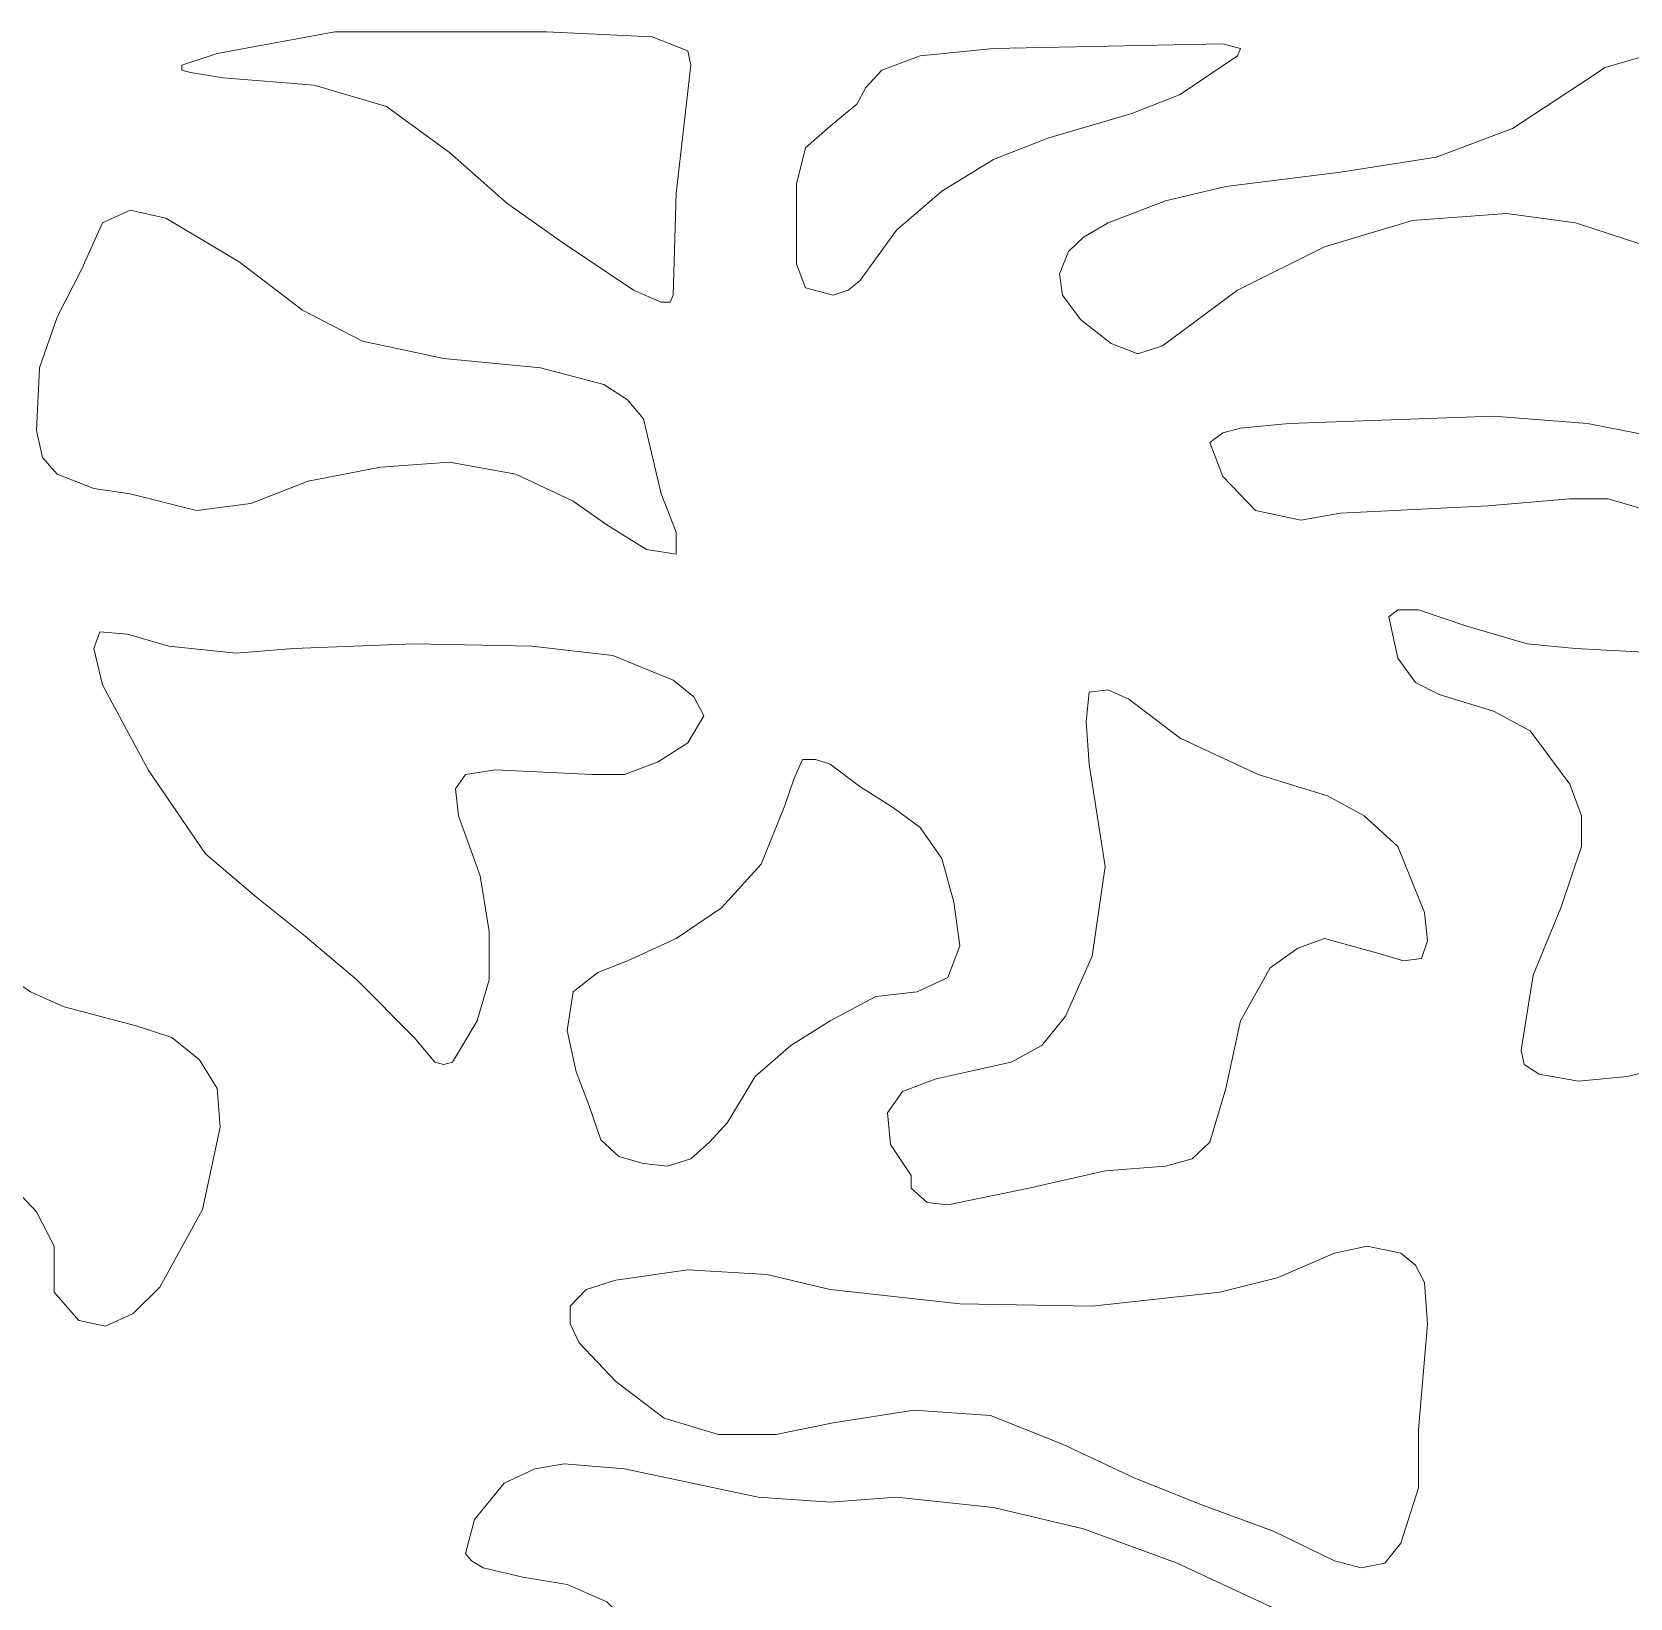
# Model space of a CAD drawing. Header units: millimetres. Extents: x -1200 to 1200, y -590 to 590.
# Drawn here: x 266.3 to 669.5, y 195.1 to 590 of the extents above; entities that cross this region are included whole.
import ezdxf

# ---------------------------------------------------------------- set-up
doc = ezdxf.new("R2010")
doc.units = ezdxf.units.MM
doc.header["$MEASUREMENT"] = 0
doc.layers.add('Layer 1', color=7, linetype='Continuous')

msp = doc.modelspace()

# ---------------------------------------------------------------- linework, layer by layer
at = {"layer": 'Layer 1', "color": 250, "lineweight": 20}
for points, knots in [([(342.7533, 589.9734), (342.7533, 589.9734), (313.0739, 584.5774), (313.0739, 584.5774), (313.0739, 584.5774), (304.0957, 581.5814), (304.0957, 581.5814), (304.0957, 581.5814), (304.0957, 580.3824), (304.0957, 580.3824), (304.0957, 580.3824), (306.3409, 579.7819), (306.3409, 579.7819), (306.3409, 579.7819), (314.5698, 578.3836), (314.5698, 578.3836), (314.5698, 578.3836), (337.5162, 576.5842), (337.5162, 576.5842), (337.5162, 576.5842), (355.7223, 571.1903), (355.7223, 571.1903), (355.7223, 571.1903), (371.6834, 559.5984), (371.6834, 559.5984), (371.6834, 559.5984), (386.1484, 546.8096), (386.1484, 546.8096), (386.1484, 546.8096), (399.8667, 537.0192), (399.8667, 537.0192), (399.8667, 537.0192), (418.073, 524.8288), (418.073, 524.8288), (418.073, 524.8288), (425.0557, 521.8305), (425.0557, 521.8305), (425.0557, 521.8305), (427.3009, 521.8305), (427.3009, 521.8305), (427.3009, 521.8305), (428.0502, 523.63), (428.0502, 523.63), (428.0502, 523.63), (428.7969, 549.2074), (428.7969, 549.2074), (428.7969, 549.2074), (432.5379, 581.5814), (432.5379, 581.5814), (432.5379, 581.5814), (431.7888, 585.178), (431.7888, 585.178), (431.7888, 585.178), (422.8105, 588.7746), (422.8105, 588.7746), (422.8105, 588.7746), (396.1257, 589.9734), (396.1257, 589.9734), (396.1257, 589.9734), (342.7533, 589.9734), (342.7533, 589.9734)], [0, 0, 0, 0, 0.05, 0.05, 0.05, 0.1, 0.1, 0.1, 0.15, 0.15, 0.15, 0.2, 0.2, 0.2, 0.25, 0.25, 0.25, 0.3, 0.3, 0.3, 0.35, 0.35, 0.35, 0.4, 0.4, 0.4, 0.45, 0.45, 0.45, 0.5, 0.5, 0.5, 0.55, 0.55, 0.55, 0.6, 0.6, 0.6, 0.65, 0.65, 0.65, 0.7, 0.7, 0.7, 0.75, 0.75, 0.75, 0.8, 0.8, 0.8, 0.85, 0.85, 0.85, 0.9, 0.9, 0.9, 0.95, 0.95, 0.95, 1, 1, 1, 1]), ([(508.8541, 585.7763), (508.8541, 585.7763), (490.4007, 583.9791), (490.4007, 583.9791), (490.4007, 583.9791), (480.6732, 580.3824), (480.6732, 580.3824), (480.6732, 580.3824), (476.6823, 575.9859), (476.6823, 575.9859), (476.6823, 575.9859), (474.4372, 571.7887), (474.4372, 571.7887), (474.4372, 571.7887), (467.7041, 566.1932), (467.7041, 566.1932), (467.7041, 566.1932), (461.4681, 560.7972), (461.4681, 560.7972), (461.4681, 560.7972), (459.2255, 551.6051), (459.2255, 551.6051), (459.2255, 551.6051), (459.2255, 539.4169), (459.2255, 539.4169), (459.2255, 539.4169), (459.2255, 531.4237), (459.2255, 531.4237), (459.2255, 531.4237), (461.4681, 525.4271), (461.4681, 525.4271), (461.4681, 525.4271), (468.4534, 523.63), (468.4534, 523.63), (468.4534, 523.63), (472.192, 524.8288), (472.192, 524.8288), (472.192, 524.8288), (475.1865, 527.2266), (475.1865, 527.2266), (475.1865, 527.2266), (484.4144, 540.0153), (484.4144, 540.0153), (484.4144, 540.0153), (495.8876, 549.8079), (495.8876, 549.8079), (495.8876, 549.8079), (508.8541, 557.8011), (508.8541, 557.8011), (508.8541, 557.8011), (522.5725, 563.1971), (522.5725, 563.1971), (522.5725, 563.1971), (543.7705, 569.391), (543.7705, 569.391), (543.7705, 569.391), (555.9929, 574.1864), (555.9929, 574.1864), (555.9929, 574.1864), (570.458, 583.9791), (570.458, 583.9791), (570.458, 583.9791), (571.2073, 585.7763), (571.2073, 585.7763), (571.2073, 585.7763), (566.7169, 586.9752), (566.7169, 586.9752), (566.7169, 586.9752), (508.8541, 585.7763), (508.8541, 585.7763)], [0, 0, 0, 0, 0.04347826, 0.04347826, 0.04347826, 0.08695652, 0.08695652, 0.08695652, 0.13043478, 0.13043478, 0.13043478, 0.17391304, 0.17391304, 0.17391304, 0.2173913, 0.2173913, 0.2173913, 0.26086957, 0.26086957, 0.26086957, 0.30434783, 0.30434783, 0.30434783, 0.34782609, 0.34782609, 0.34782609, 0.39130435, 0.39130435, 0.39130435, 0.43478261, 0.43478261, 0.43478261, 0.47826087, 0.47826087, 0.47826087, 0.52173913, 0.52173913, 0.52173913, 0.56521739, 0.56521739, 0.56521739, 0.60869565, 0.60869565, 0.60869565, 0.65217391, 0.65217391, 0.65217391, 0.69565217, 0.69565217, 0.69565217, 0.73913043, 0.73913043, 0.73913043, 0.7826087, 0.7826087, 0.7826087, 0.82608696, 0.82608696, 0.82608696, 0.86956522, 0.86956522, 0.86956522, 0.91304348, 0.91304348, 0.91304348, 0.95652174, 0.95652174, 0.95652174, 1, 1, 1, 1]), ([(760.7513, 585.178), (760.7513, 585.178), (707.379, 586.9752), (707.379, 586.9752), (707.379, 586.9752), (677.6996, 585.178), (677.6996, 585.178), (677.6996, 585.178), (663.2346, 580.9808), (663.2346, 580.9808), (663.2346, 580.9808), (656.5016, 576.5842), (656.5016, 576.5842), (656.5016, 576.5842), (639.7913, 565.5949), (639.7913, 565.5949), (639.7913, 565.5949), (620.5887, 558.3994), (620.5887, 558.3994), (620.5887, 558.3994), (596.3962, 554.6034), (596.3962, 554.6034), (596.3962, 554.6034), (567.4661, 551.0068), (567.4661, 551.0068), (567.4661, 551.0068), (552.2518, 547.4101), (552.2518, 547.4101), (552.2518, 547.4101), (537.7868, 541.8147), (537.7868, 541.8147), (537.7868, 541.8147), (531.5507, 538.218), (531.5507, 538.218), (531.5507, 538.218), (527.8095, 534.6214), (527.8095, 534.6214), (527.8095, 534.6214), (525.5643, 529.026), (525.5643, 529.026), (525.5643, 529.026), (526.3136, 523.63), (526.3136, 523.63), (526.3136, 523.63), (530.804, 517.4339), (530.804, 517.4339), (530.804, 517.4339), (538.5334, 511.4396), (538.5334, 511.4396), (538.5334, 511.4396), (545.269, 508.8424), (545.269, 508.8424), (545.269, 508.8424), (551.5025, 510.8412), (551.5025, 510.8412), (551.5025, 510.8412), (570.458, 524.8288), (570.458, 524.8288), (570.458, 524.8288), (592.4053, 535.8203), (592.4053, 535.8203), (592.4053, 535.8203), (614.6024, 542.413), (614.6024, 542.413), (614.6024, 542.413), (638.2954, 544.2124), (638.2954, 544.2124), (638.2954, 544.2124), (655.7523, 541.8147), (655.7523, 541.8147), (655.7523, 541.8147), (672.4625, 536.4187), (672.4625, 536.4187), (672.4625, 536.4187), (686.9276, 529.026), (686.9276, 529.026), (686.9276, 529.026), (699.8967, 523.63), (699.8967, 523.63), (699.8967, 523.63), (712.8658, 522.4311), (712.8658, 522.4311), (712.8658, 522.4311), (725.8349, 524.2283), (725.8349, 524.2283), (725.8349, 524.2283), (754.765, 534.6214), (754.765, 534.6214), (754.765, 534.6214), (769.9792, 541.2141), (769.9792, 541.2141), (769.9792, 541.2141), (775.9657, 545.6107), (775.9657, 545.6107), (775.9657, 545.6107), (781.952, 551.0068), (781.952, 551.0068), (781.952, 551.0068), (785.9402, 560.1989), (785.9402, 560.1989), (785.9402, 560.1989), (784.4443, 570.5898), (784.4443, 570.5898), (784.4443, 570.5898), (775.9657, 578.982), (775.9657, 578.982), (775.9657, 578.982), (760.7513, 585.178), (760.7513, 585.178)], [0, 0, 0, 0, 0.02777778, 0.02777778, 0.02777778, 0.05555556, 0.05555556, 0.05555556, 0.08333333, 0.08333333, 0.08333333, 0.11111111, 0.11111111, 0.11111111, 0.13888889, 0.13888889, 0.13888889, 0.16666667, 0.16666667, 0.16666667, 0.19444444, 0.19444444, 0.19444444, 0.22222222, 0.22222222, 0.22222222, 0.25, 0.25, 0.25, 0.27777778, 0.27777778, 0.27777778, 0.30555556, 0.30555556, 0.30555556, 0.33333333, 0.33333333, 0.33333333, 0.36111111, 0.36111111, 0.36111111, 0.38888889, 0.38888889, 0.38888889, 0.41666667, 0.41666667, 0.41666667, 0.44444444, 0.44444444, 0.44444444, 0.47222222, 0.47222222, 0.47222222, 0.5, 0.5, 0.5, 0.52777778, 0.52777778, 0.52777778, 0.55555556, 0.55555556, 0.55555556, 0.58333333, 0.58333333, 0.58333333, 0.61111111, 0.61111111, 0.61111111, 0.63888889, 0.63888889, 0.63888889, 0.66666667, 0.66666667, 0.66666667, 0.69444444, 0.69444444, 0.69444444, 0.72222222, 0.72222222, 0.72222222, 0.75, 0.75, 0.75, 0.77777778, 0.77777778, 0.77777778, 0.80555556, 0.80555556, 0.80555556, 0.83333333, 0.83333333, 0.83333333, 0.86111111, 0.86111111, 0.86111111, 0.88888889, 0.88888889, 0.88888889, 0.91666667, 0.91666667, 0.91666667, 0.94444444, 0.94444444, 0.94444444, 0.97222222, 0.97222222, 0.97222222, 1, 1, 1, 1]), ([(272.6707, 478.4673), (272.6707, 478.4673), (268.9295, 482.6645), (268.9295, 482.6645), (268.9295, 482.6645), (267.4336, 489.4588), (267.4336, 489.4588), (267.4336, 489.4588), (268.1829, 505.2458), (268.1829, 505.2458), (268.1829, 505.2458), (272.6707, 518.0345), (272.6707, 518.0345), (272.6707, 518.0345), (278.9067, 530.2248), (278.9067, 530.2248), (278.9067, 530.2248), (284.1439, 541.8147), (284.1439, 541.8147), (284.1439, 541.8147), (291.1266, 545.0124), (291.1266, 545.0124), (291.1266, 545.0124), (300.1048, 543.0136), (300.1048, 543.0136), (300.1048, 543.0136), (318.5608, 532.0221), (318.5608, 532.0221), (318.5608, 532.0221), (334.5243, 519.8339), (334.5243, 519.8339), (334.5243, 519.8339), (349.736, 512.0401), (349.736, 512.0401), (349.736, 512.0401), (370.1874, 507.6435), (370.1874, 507.6435), (370.1874, 507.6435), (394.6297, 505.2458), (394.6297, 505.2458), (394.6297, 505.2458), (410.5907, 501.0486), (410.5907, 501.0486), (410.5907, 501.0486), (416.577, 497.2525), (416.577, 497.2525), (416.577, 497.2525), (420.5679, 492.4571), (420.5679, 492.4571), (420.5679, 492.4571), (425.0557, 473.4723), (425.0557, 473.4723), (425.0557, 473.4723), (428.7969, 463.8814), (428.7969, 463.8814), (428.7969, 463.8814), (428.7969, 458.2859), (428.7969, 458.2859), (428.7969, 458.2859), (421.3146, 459.4848), (421.3146, 459.4848), (421.3146, 459.4848), (411.3399, 465.6786), (411.3399, 465.6786), (411.3399, 465.6786), (402.8586, 471.6729), (402.8586, 471.6729), (402.8586, 471.6729), (388.3936, 478.4673), (388.3936, 478.4673), (388.3936, 478.4673), (371.6834, 481.4656), (371.6834, 481.4656), (371.6834, 481.4656), (354.2264, 480.2667), (354.2264, 480.2667), (354.2264, 480.2667), (336.0203, 476.6701), (336.0203, 476.6701), (336.0203, 476.6701), (321.5552, 471.0746), (321.5552, 471.0746), (321.5552, 471.0746), (307.8369, 469.2752), (307.8369, 469.2752), (307.8369, 469.2752), (291.1266, 473.4723), (291.1266, 473.4723), (291.1266, 473.4723), (281.8986, 474.8707), (281.8986, 474.8707), (281.8986, 474.8707), (272.6707, 478.4673), (272.6707, 478.4673)], [0, 0, 0, 0, 0.03225806, 0.03225806, 0.03225806, 0.06451613, 0.06451613, 0.06451613, 0.09677419, 0.09677419, 0.09677419, 0.12903226, 0.12903226, 0.12903226, 0.16129032, 0.16129032, 0.16129032, 0.19354839, 0.19354839, 0.19354839, 0.22580645, 0.22580645, 0.22580645, 0.25806452, 0.25806452, 0.25806452, 0.29032258, 0.29032258, 0.29032258, 0.32258065, 0.32258065, 0.32258065, 0.35483871, 0.35483871, 0.35483871, 0.38709677, 0.38709677, 0.38709677, 0.41935484, 0.41935484, 0.41935484, 0.4516129, 0.4516129, 0.4516129, 0.48387097, 0.48387097, 0.48387097, 0.51612903, 0.51612903, 0.51612903, 0.5483871, 0.5483871, 0.5483871, 0.58064516, 0.58064516, 0.58064516, 0.61290323, 0.61290323, 0.61290323, 0.64516129, 0.64516129, 0.64516129, 0.67741935, 0.67741935, 0.67741935, 0.70967742, 0.70967742, 0.70967742, 0.74193548, 0.74193548, 0.74193548, 0.77419355, 0.77419355, 0.77419355, 0.80645161, 0.80645161, 0.80645161, 0.83870968, 0.83870968, 0.83870968, 0.87096774, 0.87096774, 0.87096774, 0.90322581, 0.90322581, 0.90322581, 0.93548387, 0.93548387, 0.93548387, 0.96774194, 0.96774194, 0.96774194, 1, 1, 1, 1]), ([(780.4534, 391.7408), (780.4534, 391.7408), (763.7458, 421.717), (763.7458, 421.717), (763.7458, 421.717), (755.5143, 439.3012), (755.5143, 439.3012), (755.5143, 439.3012), (750.0274, 447.2944), (750.0274, 447.2944), (750.0274, 447.2944), (743.2944, 454.0887), (743.2944, 454.0887), (743.2944, 454.0887), (735.5624, 457.6854), (735.5624, 457.6854), (735.5624, 457.6854), (725.8349, 458.8843), (725.8349, 458.8843), (725.8349, 458.8843), (706.6323, 458.8843), (706.6323, 458.8843), (706.6323, 458.8843), (698.4008, 458.8843), (698.4008, 458.8843), (698.4008, 458.8843), (689.1728, 461.282), (689.1728, 461.282), (689.1728, 461.282), (673.9611, 469.2752), (673.9611, 469.2752), (673.9611, 469.2752), (663.9839, 472.2735), (663.9839, 472.2735), (663.9839, 472.2735), (654.2564, 472.2735), (654.2564, 472.2735), (654.2564, 472.2735), (633.5578, 470.4741), (633.5578, 470.4741), (633.5578, 470.4741), (596.3962, 468.6769), (596.3962, 468.6769), (596.3962, 468.6769), (586.419, 466.8775), (586.419, 466.8775), (586.419, 466.8775), (574.9458, 469.2752), (574.9458, 469.2752), (574.9458, 469.2752), (566.7169, 477.8689), (566.7169, 477.8689), (566.7169, 477.8689), (563.4753, 486.4605), (563.4753, 486.4605), (563.4753, 486.4605), (566.7169, 488.8582), (566.7169, 488.8582), (566.7169, 488.8582), (571.2073, 490.0571), (571.2073, 490.0571), (571.2073, 490.0571), (583.4271, 491.256), (583.4271, 491.256), (583.4271, 491.256), (635.0537, 493.0554), (635.0537, 493.0554), (635.0537, 493.0554), (658.7467, 491.256), (658.7467, 491.256), (658.7467, 491.256), (683.1864, 486.4605), (683.1864, 486.4605), (683.1864, 486.4605), (697.6541, 482.0639), (697.6541, 482.0639), (697.6541, 482.0639), (712.1191, 479.0678), (712.1191, 479.0678), (712.1191, 479.0678), (730.3253, 480.865), (730.3253, 480.865), (730.3253, 480.865), (738.5542, 483.8633), (738.5542, 483.8633), (738.5542, 483.8633), (747.0355, 489.4588), (747.0355, 489.4588), (747.0355, 489.4588), (753.0193, 495.4532), (753.0193, 495.4532), (753.0193, 495.4532), (760.0046, 499.2514), (760.0046, 499.2514), (760.0046, 499.2514), (772.9738, 499.2514), (772.9738, 499.2514), (772.9738, 499.2514), (781.952, 500.4503), (781.952, 500.4503), (781.952, 500.4503), (789.6814, 501.6491), (789.6814, 501.6491), (789.6814, 501.6491), (795.6678, 499.2514), (795.6678, 499.2514), (795.6678, 499.2514), (801.9038, 494.2543), (801.9038, 494.2543), (801.9038, 494.2543), (810.1328, 480.865), (810.1328, 480.865), (810.1328, 480.865), (813.377, 468.0763), (813.377, 468.0763), (813.377, 468.0763), (810.1328, 454.6871), (810.1328, 454.6871), (810.1328, 454.6871), (797.4134, 419.9176), (797.4134, 419.9176), (797.4134, 419.9176), (788.9347, 396.7379), (788.9347, 396.7379), (788.9347, 396.7379), (785.1936, 390.5419), (785.1936, 390.5419), (785.1936, 390.5419), (782.9484, 389.9436), (782.9484, 389.9436), (782.9484, 389.9436), (780.4534, 391.7408), (780.4534, 391.7408)], [0, 0, 0, 0, 0.02272727, 0.02272727, 0.02272727, 0.04545455, 0.04545455, 0.04545455, 0.06818182, 0.06818182, 0.06818182, 0.09090909, 0.09090909, 0.09090909, 0.11363636, 0.11363636, 0.11363636, 0.13636364, 0.13636364, 0.13636364, 0.15909091, 0.15909091, 0.15909091, 0.18181818, 0.18181818, 0.18181818, 0.20454545, 0.20454545, 0.20454545, 0.22727273, 0.22727273, 0.22727273, 0.25, 0.25, 0.25, 0.27272727, 0.27272727, 0.27272727, 0.29545455, 0.29545455, 0.29545455, 0.31818182, 0.31818182, 0.31818182, 0.34090909, 0.34090909, 0.34090909, 0.36363636, 0.36363636, 0.36363636, 0.38636364, 0.38636364, 0.38636364, 0.40909091, 0.40909091, 0.40909091, 0.43181818, 0.43181818, 0.43181818, 0.45454545, 0.45454545, 0.45454545, 0.47727273, 0.47727273, 0.47727273, 0.5, 0.5, 0.5, 0.52272727, 0.52272727, 0.52272727, 0.54545455, 0.54545455, 0.54545455, 0.56818182, 0.56818182, 0.56818182, 0.59090909, 0.59090909, 0.59090909, 0.61363636, 0.61363636, 0.61363636, 0.63636364, 0.63636364, 0.63636364, 0.65909091, 0.65909091, 0.65909091, 0.68181818, 0.68181818, 0.68181818, 0.70454545, 0.70454545, 0.70454545, 0.72727273, 0.72727273, 0.72727273, 0.75, 0.75, 0.75, 0.77272727, 0.77272727, 0.77272727, 0.79545455, 0.79545455, 0.79545455, 0.81818182, 0.81818182, 0.81818182, 0.84090909, 0.84090909, 0.84090909, 0.86363636, 0.86363636, 0.86363636, 0.88636364, 0.88636364, 0.88636364, 0.90909091, 0.90909091, 0.90909091, 0.93181818, 0.93181818, 0.93181818, 0.95454545, 0.95454545, 0.95454545, 0.97727273, 0.97727273, 0.97727273, 1, 1, 1, 1]), ([(642.0365, 333.1911), (642.0365, 333.1911), (645.0284, 352.1758), (645.0284, 352.1758), (645.0284, 352.1758), (652.0111, 369.1595), (652.0111, 369.1595), (652.0111, 369.1595), (657.2508, 384.5475), (657.2508, 384.5475), (657.2508, 384.5475), (657.2508, 392.3413), (657.2508, 392.3413), (657.2508, 392.3413), (654.2564, 400.3345), (654.2564, 400.3345), (654.2564, 400.3345), (644.2817, 413.7238), (644.2817, 413.7238), (644.2817, 413.7238), (635.0537, 418.7187), (635.0537, 418.7187), (635.0537, 418.7187), (621.3354, 422.9159), (621.3354, 422.9159), (621.3354, 422.9159), (615.349, 425.912), (615.349, 425.912), (615.349, 425.912), (610.8613, 432.108), (610.8613, 432.108), (610.8613, 432.108), (608.616, 442.4989), (608.616, 442.4989), (608.616, 442.4989), (610.8613, 444.2961), (610.8613, 444.2961), (610.8613, 444.2961), (616.0983, 444.2961), (616.0983, 444.2961), (616.0983, 444.2961), (628.3181, 440.1012), (628.3181, 440.1012), (628.3181, 440.1012), (643.5325, 435.7046), (643.5325, 435.7046), (643.5325, 435.7046), (655.7523, 434.5057), (655.7523, 434.5057), (655.7523, 434.5057), (677.6996, 433.3068), (677.6996, 433.3068), (677.6996, 433.3068), (695.1591, 429.1096), (695.1591, 429.1096), (695.1591, 429.1096), (702.8911, 425.3136), (702.8911, 425.3136), (702.8911, 425.3136), (710.6232, 419.9176), (710.6232, 419.9176), (710.6232, 419.9176), (718.1029, 410.7255), (718.1029, 410.7255), (718.1029, 410.7255), (724.0892, 400.9329), (724.0892, 400.9329), (724.0892, 400.9329), (727.3308, 389.9436), (727.3308, 389.9436), (727.3308, 389.9436), (728.0801, 378.3537), (728.0801, 378.3537), (728.0801, 378.3537), (726.5841, 366.7617), (726.5841, 366.7617), (726.5841, 366.7617), (721.844, 356.3707), (721.844, 356.3707), (721.844, 356.3707), (715.8603, 347.3781), (715.8603, 347.3781), (715.8603, 347.3781), (708.1283, 340.5838), (708.1283, 340.5838), (708.1283, 340.5838), (694.4099, 333.1911), (694.4099, 333.1911), (694.4099, 333.1911), (679.1981, 328.9939), (679.1981, 328.9939), (679.1981, 328.9939), (668.7214, 326.5962), (668.7214, 326.5962), (668.7214, 326.5962), (656.5016, 325.3973), (656.5016, 325.3973), (656.5016, 325.3973), (646.5243, 327.1967), (646.5243, 327.1967), (646.5243, 327.1967), (642.7858, 329.5945), (642.7858, 329.5945), (642.7858, 329.5945), (642.0365, 333.1911), (642.0365, 333.1911)], [0, 0, 0, 0, 0.02857143, 0.02857143, 0.02857143, 0.05714286, 0.05714286, 0.05714286, 0.08571429, 0.08571429, 0.08571429, 0.11428571, 0.11428571, 0.11428571, 0.14285714, 0.14285714, 0.14285714, 0.17142857, 0.17142857, 0.17142857, 0.2, 0.2, 0.2, 0.22857143, 0.22857143, 0.22857143, 0.25714286, 0.25714286, 0.25714286, 0.28571429, 0.28571429, 0.28571429, 0.31428571, 0.31428571, 0.31428571, 0.34285714, 0.34285714, 0.34285714, 0.37142857, 0.37142857, 0.37142857, 0.4, 0.4, 0.4, 0.42857143, 0.42857143, 0.42857143, 0.45714286, 0.45714286, 0.45714286, 0.48571429, 0.48571429, 0.48571429, 0.51428571, 0.51428571, 0.51428571, 0.54285714, 0.54285714, 0.54285714, 0.57142857, 0.57142857, 0.57142857, 0.6, 0.6, 0.6, 0.62857143, 0.62857143, 0.62857143, 0.65714286, 0.65714286, 0.65714286, 0.68571429, 0.68571429, 0.68571429, 0.71428571, 0.71428571, 0.71428571, 0.74285714, 0.74285714, 0.74285714, 0.77142857, 0.77142857, 0.77142857, 0.8, 0.8, 0.8, 0.82857143, 0.82857143, 0.82857143, 0.85714286, 0.85714286, 0.85714286, 0.88571429, 0.88571429, 0.88571429, 0.91428571, 0.91428571, 0.91428571, 0.94285714, 0.94285714, 0.94285714, 0.97142857, 0.97142857, 0.97142857, 1, 1, 1, 1]), ([(372.4326, 330.1928), (372.4326, 330.1928), (378.6662, 340.5838), (378.6662, 340.5838), (378.6662, 340.5838), (381.6606, 350.9769), (381.6606, 350.9769), (381.6606, 350.9769), (381.6606, 363.1651), (381.6606, 363.1651), (381.6606, 363.1651), (379.4153, 377.1527), (379.4153, 377.1527), (379.4153, 377.1527), (373.9286, 392.3413), (373.9286, 392.3413), (373.9286, 392.3413), (373.1793, 399.1357), (373.1793, 399.1357), (373.1793, 399.1357), (375.6743, 402.7323), (375.6743, 402.7323), (375.6743, 402.7323), (383.1565, 403.9311), (383.1565, 403.9311), (383.1565, 403.9311), (407.5988, 402.7323), (407.5988, 402.7323), (407.5988, 402.7323), (415.8277, 402.7323), (415.8277, 402.7323), (415.8277, 402.7323), (424.309, 405.93), (424.309, 405.93), (424.309, 405.93), (431.7888, 410.7255), (431.7888, 410.7255), (431.7888, 410.7255), (435.7796, 417.5198), (435.7796, 417.5198), (435.7796, 417.5198), (433.2872, 422.3153), (433.2872, 422.3153), (433.2872, 422.3153), (428.0502, 426.5125), (428.0502, 426.5125), (428.0502, 426.5125), (412.8359, 432.7063), (412.8359, 432.7063), (412.8359, 432.7063), (392.3845, 435.104), (392.3845, 435.104), (392.3845, 435.104), (362.7051, 435.7046), (362.7051, 435.7046), (362.7051, 435.7046), (332.2792, 434.5057), (332.2792, 434.5057), (332.2792, 434.5057), (317.8141, 433.3068), (317.8141, 433.3068), (317.8141, 433.3068), (300.8541, 435.104), (300.8541, 435.104), (300.8541, 435.104), (290.3799, 438.1023), (290.3799, 438.1023), (290.3799, 438.1023), (283.3946, 438.7006), (283.3946, 438.7006), (283.3946, 438.7006), (281.8986, 434.5057), (281.8986, 434.5057), (281.8986, 434.5057), (284.1439, 425.3136), (284.1439, 425.3136), (284.1439, 425.3136), (295.617, 403.9311), (295.617, 403.9311), (295.617, 403.9311), (310.082, 382.7481), (310.082, 382.7481), (310.082, 382.7481), (323.0511, 371.7588), (323.0511, 371.7588), (323.0511, 371.7588), (335.271, 361.9662), (335.271, 361.9662), (335.271, 361.9662), (348.2401, 350.9769), (348.2401, 350.9769), (348.2401, 350.9769), (362.7051, 336.3888), (362.7051, 336.3888), (362.7051, 336.3888), (367.9422, 330.1928), (367.9422, 330.1928), (367.9422, 330.1928), (370.1874, 329.5945), (370.1874, 329.5945), (370.1874, 329.5945), (372.4326, 330.1928), (372.4326, 330.1928)], [0, 0, 0, 0, 0.02941176, 0.02941176, 0.02941176, 0.05882353, 0.05882353, 0.05882353, 0.08823529, 0.08823529, 0.08823529, 0.11764706, 0.11764706, 0.11764706, 0.14705882, 0.14705882, 0.14705882, 0.17647059, 0.17647059, 0.17647059, 0.20588235, 0.20588235, 0.20588235, 0.23529412, 0.23529412, 0.23529412, 0.26470588, 0.26470588, 0.26470588, 0.29411765, 0.29411765, 0.29411765, 0.32352941, 0.32352941, 0.32352941, 0.35294118, 0.35294118, 0.35294118, 0.38235294, 0.38235294, 0.38235294, 0.41176471, 0.41176471, 0.41176471, 0.44117647, 0.44117647, 0.44117647, 0.47058824, 0.47058824, 0.47058824, 0.5, 0.5, 0.5, 0.52941176, 0.52941176, 0.52941176, 0.55882353, 0.55882353, 0.55882353, 0.58823529, 0.58823529, 0.58823529, 0.61764706, 0.61764706, 0.61764706, 0.64705882, 0.64705882, 0.64705882, 0.67647059, 0.67647059, 0.67647059, 0.70588235, 0.70588235, 0.70588235, 0.73529412, 0.73529412, 0.73529412, 0.76470588, 0.76470588, 0.76470588, 0.79411765, 0.79411765, 0.79411765, 0.82352941, 0.82352941, 0.82352941, 0.85294118, 0.85294118, 0.85294118, 0.88235294, 0.88235294, 0.88235294, 0.91176471, 0.91176471, 0.91176471, 0.94117647, 0.94117647, 0.94117647, 0.97058824, 0.97058824, 0.97058824, 1, 1, 1, 1]), ([(488.1555, 301.6171), (488.1555, 301.6171), (482.9185, 309.4109), (482.9185, 309.4109), (482.9185, 309.4109), (482.1692, 317.4041), (482.1692, 317.4041), (482.1692, 317.4041), (485.9104, 322.8001), (485.9104, 322.8001), (485.9104, 322.8001), (494.389, 325.9978), (494.389, 325.9978), (494.389, 325.9978), (513.3445, 330.1928), (513.3445, 330.1928), (513.3445, 330.1928), (521.0766, 334.3899), (521.0766, 334.3899), (521.0766, 334.3899), (527.0629, 341.7826), (527.0629, 341.7826), (527.0629, 341.7826), (533.7958, 356.9713), (533.7958, 356.9713), (533.7958, 356.9713), (537.0375, 379.5526), (537.0375, 379.5526), (537.0375, 379.5526), (533.0466, 405.3295), (533.0466, 405.3295), (533.0466, 405.3295), (532.2999, 416.1215), (532.2999, 416.1215), (532.2999, 416.1215), (533.0466, 423.5142), (533.0466, 423.5142), (533.0466, 423.5142), (537.7868, 424.1147), (537.7868, 424.1147), (537.7868, 424.1147), (543.0239, 421.717), (543.0239, 421.717), (543.0239, 421.717), (555.9929, 411.9243), (555.9929, 411.9243), (555.9929, 411.9243), (575.6951, 402.7323), (575.6951, 402.7323), (575.6951, 402.7323), (593.1546, 397.3363), (593.1546, 397.3363), (593.1546, 397.3363), (602.3825, 392.3413), (602.3825, 392.3413), (602.3825, 392.3413), (610.8613, 384.5475), (610.8613, 384.5475), (610.8613, 384.5475), (617.5942, 367.9606), (617.5942, 367.9606), (617.5942, 367.9606), (618.3435, 360.7673), (618.3435, 360.7673), (618.3435, 360.7673), (616.8476, 356.3707), (616.8476, 356.3707), (616.8476, 356.3707), (612.3572, 355.7724), (612.3572, 355.7724), (612.3572, 355.7724), (606.1211, 357.5696), (606.1211, 357.5696), (606.1211, 357.5696), (592.4053, 361.3679), (592.4053, 361.3679), (592.4053, 361.3679), (585.6723, 358.9701), (585.6723, 358.9701), (585.6723, 358.9701), (578.6869, 353.973), (578.6869, 353.973), (578.6869, 353.973), (571.2073, 340.5838), (571.2073, 340.5838), (571.2073, 340.5838), (567.4661, 323.6001), (567.4661, 323.6001), (567.4661, 323.6001), (563.4753, 310.0114), (563.4753, 310.0114), (563.4753, 310.0114), (558.9848, 305.8143), (558.9848, 305.8143), (558.9848, 305.8143), (552.2518, 304.0148), (552.2518, 304.0148), (552.2518, 304.0148), (537.0375, 302.8159), (537.0375, 302.8159), (537.0375, 302.8159), (517.8349, 298.4194), (517.8349, 298.4194), (517.8349, 298.4194), (497.3835, 294.2244), (497.3835, 294.2244), (497.3835, 294.2244), (492.1464, 294.8227), (492.1464, 294.8227), (492.1464, 294.8227), (488.1555, 298.4194), (488.1555, 298.4194), (488.1555, 298.4194), (488.1555, 301.6171), (488.1555, 301.6171)], [0, 0, 0, 0, 0.02631579, 0.02631579, 0.02631579, 0.05263158, 0.05263158, 0.05263158, 0.07894737, 0.07894737, 0.07894737, 0.10526316, 0.10526316, 0.10526316, 0.13157895, 0.13157895, 0.13157895, 0.15789474, 0.15789474, 0.15789474, 0.18421053, 0.18421053, 0.18421053, 0.21052632, 0.21052632, 0.21052632, 0.23684211, 0.23684211, 0.23684211, 0.26315789, 0.26315789, 0.26315789, 0.28947368, 0.28947368, 0.28947368, 0.31578947, 0.31578947, 0.31578947, 0.34210526, 0.34210526, 0.34210526, 0.36842105, 0.36842105, 0.36842105, 0.39473684, 0.39473684, 0.39473684, 0.42105263, 0.42105263, 0.42105263, 0.44736842, 0.44736842, 0.44736842, 0.47368421, 0.47368421, 0.47368421, 0.5, 0.5, 0.5, 0.52631579, 0.52631579, 0.52631579, 0.55263158, 0.55263158, 0.55263158, 0.57894737, 0.57894737, 0.57894737, 0.60526316, 0.60526316, 0.60526316, 0.63157895, 0.63157895, 0.63157895, 0.65789474, 0.65789474, 0.65789474, 0.68421053, 0.68421053, 0.68421053, 0.71052632, 0.71052632, 0.71052632, 0.73684211, 0.73684211, 0.73684211, 0.76315789, 0.76315789, 0.76315789, 0.78947368, 0.78947368, 0.78947368, 0.81578947, 0.81578947, 0.81578947, 0.84210526, 0.84210526, 0.84210526, 0.86842105, 0.86842105, 0.86842105, 0.89473684, 0.89473684, 0.89473684, 0.92105263, 0.92105263, 0.92105263, 0.94736842, 0.94736842, 0.94736842, 0.97368421, 0.97368421, 0.97368421, 1, 1, 1, 1]), ([(271.924, 272.2436), (271.924, 272.2436), (271.924, 283.8334), (271.924, 283.8334), (271.924, 283.8334), (267.4336, 292.425), (267.4336, 292.425), (267.4336, 292.425), (259.9513, 300.4182), (259.9513, 300.4182), (259.9513, 300.4182), (249.9767, 307.6136), (249.9767, 307.6136), (249.9767, 307.6136), (239.9995, 315.0063), (239.9995, 315.0063), (239.9995, 315.0063), (229.2756, 321.0007), (229.2756, 321.0007), (229.2756, 321.0007), (219.5481, 324.1984), (219.5481, 324.1984), (219.5481, 324.1984), (209.5734, 322.1995), (209.5734, 322.1995), (209.5734, 322.1995), (201.3419, 316.2052), (201.3419, 316.2052), (201.3419, 316.2052), (192.8632, 309.4109), (192.8632, 309.4109), (192.8632, 309.4109), (185.8804, 303.4165), (185.8804, 303.4165), (185.8804, 303.4165), (180.6407, 302.2177), (180.6407, 302.2177), (180.6407, 302.2177), (176.153, 305.8143), (176.153, 305.8143), (176.153, 305.8143), (172.4118, 313.8075), (172.4118, 313.8075), (172.4118, 313.8075), (164.6798, 330.7933), (164.6798, 330.7933), (164.6798, 330.7933), (157.9467, 338.7865), (157.9467, 338.7865), (157.9467, 338.7865), (149.4655, 341.7826), (149.4655, 341.7826), (149.4655, 341.7826), (137.9949, 344.1825), (137.9949, 344.1825), (137.9949, 344.1825), (124.2765, 348.577), (124.2765, 348.577), (124.2765, 348.577), (105.3211, 359.5685), (105.3211, 359.5685), (105.3211, 359.5685), (99.3374, 363.7656), (99.3374, 363.7656), (99.3374, 363.7656), (99.3374, 366.1634), (99.3374, 366.1634), (99.3374, 366.1634), (109.8115, 364.9645), (109.8115, 364.9645), (109.8115, 364.9645), (118.2902, 367.3622), (118.2902, 367.3622), (118.2902, 367.3622), (125.7725, 371.7588), (125.7725, 371.7588), (125.7725, 371.7588), (142.4827, 383.947), (142.4827, 383.947), (142.4827, 383.947), (160.9386, 394.3402), (160.9386, 394.3402), (160.9386, 394.3402), (182.886, 401.5334), (182.886, 401.5334), (182.886, 401.5334), (207.3283, 403.9311), (207.3283, 403.9311), (207.3283, 403.9311), (227.0304, 402.1317), (227.0304, 402.1317), (227.0304, 402.1317), (236.2583, 398.5351), (236.2583, 398.5351), (236.2583, 398.5351), (242.9914, 392.3413), (242.9914, 392.3413), (242.9914, 392.3413), (247.7315, 383.3487), (247.7315, 383.3487), (247.7315, 383.3487), (250.7234, 372.3572), (250.7234, 372.3572), (250.7234, 372.3572), (254.4645, 361.9662), (254.4645, 361.9662), (254.4645, 361.9662), (258.9549, 352.7741), (258.9549, 352.7741), (258.9549, 352.7741), (265.9377, 347.9786), (265.9377, 347.9786), (265.9377, 347.9786), (274.4164, 344.1825), (274.4164, 344.1825), (274.4164, 344.1825), (292.6225, 339.3849), (292.6225, 339.3849), (292.6225, 339.3849), (301.6007, 336.3888), (301.6007, 336.3888), (301.6007, 336.3888), (308.5862, 330.7933), (308.5862, 330.7933), (308.5862, 330.7933), (313.0739, 323.6001), (313.0739, 323.6001), (313.0739, 323.6001), (313.8232, 313.8075), (313.8232, 313.8075), (313.8232, 313.8075), (309.3328, 293.0255), (309.3328, 293.0255), (309.3328, 293.0255), (298.6089, 273.4425), (298.6089, 273.4425), (298.6089, 273.4425), (291.8759, 266.8476), (291.8759, 266.8476), (291.8759, 266.8476), (284.8932, 263.6499), (284.8932, 263.6499), (284.8932, 263.6499), (278.1575, 265.0482), (278.1575, 265.0482), (278.1575, 265.0482), (271.924, 272.2436), (271.924, 272.2436)], [0, 0, 0, 0, 0.02040816, 0.02040816, 0.02040816, 0.04081633, 0.04081633, 0.04081633, 0.06122449, 0.06122449, 0.06122449, 0.08163265, 0.08163265, 0.08163265, 0.10204082, 0.10204082, 0.10204082, 0.12244898, 0.12244898, 0.12244898, 0.14285714, 0.14285714, 0.14285714, 0.16326531, 0.16326531, 0.16326531, 0.18367347, 0.18367347, 0.18367347, 0.20408163, 0.20408163, 0.20408163, 0.2244898, 0.2244898, 0.2244898, 0.24489796, 0.24489796, 0.24489796, 0.26530612, 0.26530612, 0.26530612, 0.28571429, 0.28571429, 0.28571429, 0.30612245, 0.30612245, 0.30612245, 0.32653061, 0.32653061, 0.32653061, 0.34693878, 0.34693878, 0.34693878, 0.36734694, 0.36734694, 0.36734694, 0.3877551, 0.3877551, 0.3877551, 0.40816327, 0.40816327, 0.40816327, 0.42857143, 0.42857143, 0.42857143, 0.44897959, 0.44897959, 0.44897959, 0.46938776, 0.46938776, 0.46938776, 0.48979592, 0.48979592, 0.48979592, 0.51020408, 0.51020408, 0.51020408, 0.53061224, 0.53061224, 0.53061224, 0.55102041, 0.55102041, 0.55102041, 0.57142857, 0.57142857, 0.57142857, 0.59183673, 0.59183673, 0.59183673, 0.6122449, 0.6122449, 0.6122449, 0.63265306, 0.63265306, 0.63265306, 0.65306122, 0.65306122, 0.65306122, 0.67346939, 0.67346939, 0.67346939, 0.69387755, 0.69387755, 0.69387755, 0.71428571, 0.71428571, 0.71428571, 0.73469388, 0.73469388, 0.73469388, 0.75510204, 0.75510204, 0.75510204, 0.7755102, 0.7755102, 0.7755102, 0.79591837, 0.79591837, 0.79591837, 0.81632653, 0.81632653, 0.81632653, 0.83673469, 0.83673469, 0.83673469, 0.85714286, 0.85714286, 0.85714286, 0.87755102, 0.87755102, 0.87755102, 0.89795918, 0.89795918, 0.89795918, 0.91836735, 0.91836735, 0.91836735, 0.93877551, 0.93877551, 0.93877551, 0.95918367, 0.95918367, 0.95918367, 0.97959184, 0.97959184, 0.97959184, 1, 1, 1, 1]), ([(403.6079, 327.795), (403.6079, 327.795), (401.3627, 338.186), (401.3627, 338.186), (401.3627, 338.186), (402.8586, 347.9786), (402.8586, 347.9786), (402.8586, 347.9786), (409.0948, 352.7741), (409.0948, 352.7741), (409.0948, 352.7741), (416.577, 355.7724), (416.577, 355.7724), (416.577, 355.7724), (428.7969, 361.3679), (428.7969, 361.3679), (428.7969, 361.3679), (440.27, 369.1595), (440.27, 369.1595), (440.27, 369.1595), (450.2446, 380.1509), (450.2446, 380.1509), (450.2446, 380.1509), (456.231, 394.9385), (456.231, 394.9385), (456.231, 394.9385), (458.4762, 401.5334), (458.4762, 401.5334), (458.4762, 401.5334), (460.7214, 406.5284), (460.7214, 406.5284), (460.7214, 406.5284), (463.963, 406.5284), (463.963, 406.5284), (463.963, 406.5284), (467.7041, 405.3295), (467.7041, 405.3295), (467.7041, 405.3295), (475.1865, 399.734), (475.1865, 399.734), (475.1865, 399.734), (483.6651, 394.3402), (483.6651, 394.3402), (483.6651, 394.3402), (490.4007, 389.343), (490.4007, 389.343), (490.4007, 389.343), (495.8876, 381.5493), (495.8876, 381.5493), (495.8876, 381.5493), (498.8795, 370.56), (498.8795, 370.56), (498.8795, 370.56), (500.3754, 359.5685), (500.3754, 359.5685), (500.3754, 359.5685), (497.3835, 351.5752), (497.3835, 351.5752), (497.3835, 351.5752), (489.6515, 347.9786), (489.6515, 347.9786), (489.6515, 347.9786), (479.1773, 346.7798), (479.1773, 346.7798), (479.1773, 346.7798), (467.7041, 340.5838), (467.7041, 340.5838), (467.7041, 340.5838), (457.7269, 334.3899), (457.7269, 334.3899), (457.7269, 334.3899), (448.7487, 326.5962), (448.7487, 326.5962), (448.7487, 326.5962), (441.766, 315.0063), (441.766, 315.0063), (441.766, 315.0063), (437.2782, 310.0114), (437.2782, 310.0114), (437.2782, 310.0114), (432.5379, 305.8143), (432.5379, 305.8143), (432.5379, 305.8143), (426.5516, 304.0148), (426.5516, 304.0148), (426.5516, 304.0148), (420.5679, 304.6154), (420.5679, 304.6154), (420.5679, 304.6154), (414.3318, 306.4126), (414.3318, 306.4126), (414.3318, 306.4126), (409.8414, 310.6097), (409.8414, 310.6097), (409.8414, 310.6097), (406.8495, 319.2035), (406.8495, 319.2035), (406.8495, 319.2035), (403.6079, 327.795), (403.6079, 327.795)], [0, 0, 0, 0, 0.03030303, 0.03030303, 0.03030303, 0.06060606, 0.06060606, 0.06060606, 0.09090909, 0.09090909, 0.09090909, 0.12121212, 0.12121212, 0.12121212, 0.15151515, 0.15151515, 0.15151515, 0.18181818, 0.18181818, 0.18181818, 0.21212121, 0.21212121, 0.21212121, 0.24242424, 0.24242424, 0.24242424, 0.27272727, 0.27272727, 0.27272727, 0.3030303, 0.3030303, 0.3030303, 0.33333333, 0.33333333, 0.33333333, 0.36363636, 0.36363636, 0.36363636, 0.39393939, 0.39393939, 0.39393939, 0.42424242, 0.42424242, 0.42424242, 0.45454545, 0.45454545, 0.45454545, 0.48484848, 0.48484848, 0.48484848, 0.51515152, 0.51515152, 0.51515152, 0.54545455, 0.54545455, 0.54545455, 0.57575758, 0.57575758, 0.57575758, 0.60606061, 0.60606061, 0.60606061, 0.63636364, 0.63636364, 0.63636364, 0.66666667, 0.66666667, 0.66666667, 0.6969697, 0.6969697, 0.6969697, 0.72727273, 0.72727273, 0.72727273, 0.75757576, 0.75757576, 0.75757576, 0.78787879, 0.78787879, 0.78787879, 0.81818182, 0.81818182, 0.81818182, 0.84848485, 0.84848485, 0.84848485, 0.87878788, 0.87878788, 0.87878788, 0.90909091, 0.90909091, 0.90909091, 0.93939394, 0.93939394, 0.93939394, 0.96969697, 0.96969697, 0.96969697, 1, 1, 1, 1]), ([(594.9003, 282.034), (594.9003, 282.034), (580.4327, 275.8402), (580.4327, 275.8402), (580.4327, 275.8402), (565.9676, 272.2436), (565.9676, 272.2436), (565.9676, 272.2436), (533.7958, 268.6448), (533.7958, 268.6448), (533.7958, 268.6448), (500.3754, 269.2454), (500.3754, 269.2454), (500.3754, 269.2454), (467.7041, 272.842), (467.7041, 272.842), (467.7041, 272.842), (451.7432, 276.638), (451.7432, 276.638), (451.7432, 276.638), (431.7888, 277.8369), (431.7888, 277.8369), (431.7888, 277.8369), (413.5825, 275.2397), (413.5825, 275.2397), (413.5825, 275.2397), (406.1002, 272.842), (406.1002, 272.842), (406.1002, 272.842), (402.112, 268.6448), (402.112, 268.6448), (402.112, 268.6448), (402.112, 264.2504), (402.112, 264.2504), (402.112, 264.2504), (404.3546, 259.4527), (404.3546, 259.4527), (404.3546, 259.4527), (413.5825, 249.6623), (413.5825, 249.6623), (413.5825, 249.6623), (425.805, 240.4702), (425.805, 240.4702), (425.805, 240.4702), (439.5207, 236.2731), (439.5207, 236.2731), (439.5207, 236.2731), (453.9858, 236.2731), (453.9858, 236.2731), (453.9858, 236.2731), (468.4534, 239.2713), (468.4534, 239.2713), (468.4534, 239.2713), (488.9022, 242.4668), (488.9022, 242.4668), (488.9022, 242.4668), (508.1074, 241.0685), (508.1074, 241.0685), (508.1074, 241.0685), (526.3136, 233.8753), (526.3136, 233.8753), (526.3136, 233.8753), (544.5198, 225.2815), (544.5198, 225.2815), (544.5198, 225.2815), (561.23, 218.6888), (561.23, 218.6888), (561.23, 218.6888), (579.6859, 211.8945), (579.6859, 211.8945), (579.6859, 211.8945), (594.9003, 204.4996), (594.9003, 204.4996), (594.9003, 204.4996), (601.6332, 202.7024), (601.6332, 202.7024), (601.6332, 202.7024), (607.6196, 203.9013), (607.6196, 203.9013), (607.6196, 203.9013), (611.6079, 208.8962), (611.6079, 208.8962), (611.6079, 208.8962), (616.0983, 222.8838), (616.0983, 222.8838), (616.0983, 222.8838), (616.0983, 237.4719), (616.0983, 237.4719), (616.0983, 237.4719), (618.3435, 264.2504), (618.3435, 264.2504), (618.3435, 264.2504), (617.5942, 274.6413), (617.5942, 274.6413), (617.5942, 274.6413), (615.349, 279.0357), (615.349, 279.0357), (615.349, 279.0357), (611.6079, 282.034), (611.6079, 282.034), (611.6079, 282.034), (603.1292, 283.8334), (603.1292, 283.8334), (603.1292, 283.8334), (594.9003, 282.034), (594.9003, 282.034)], [0, 0, 0, 0, 0.02857143, 0.02857143, 0.02857143, 0.05714286, 0.05714286, 0.05714286, 0.08571429, 0.08571429, 0.08571429, 0.11428571, 0.11428571, 0.11428571, 0.14285714, 0.14285714, 0.14285714, 0.17142857, 0.17142857, 0.17142857, 0.2, 0.2, 0.2, 0.22857143, 0.22857143, 0.22857143, 0.25714286, 0.25714286, 0.25714286, 0.28571429, 0.28571429, 0.28571429, 0.31428571, 0.31428571, 0.31428571, 0.34285714, 0.34285714, 0.34285714, 0.37142857, 0.37142857, 0.37142857, 0.4, 0.4, 0.4, 0.42857143, 0.42857143, 0.42857143, 0.45714286, 0.45714286, 0.45714286, 0.48571429, 0.48571429, 0.48571429, 0.51428571, 0.51428571, 0.51428571, 0.54285714, 0.54285714, 0.54285714, 0.57142857, 0.57142857, 0.57142857, 0.6, 0.6, 0.6, 0.62857143, 0.62857143, 0.62857143, 0.65714286, 0.65714286, 0.65714286, 0.68571429, 0.68571429, 0.68571429, 0.71428571, 0.71428571, 0.71428571, 0.74285714, 0.74285714, 0.74285714, 0.77142857, 0.77142857, 0.77142857, 0.8, 0.8, 0.8, 0.82857143, 0.82857143, 0.82857143, 0.85714286, 0.85714286, 0.85714286, 0.88571429, 0.88571429, 0.88571429, 0.91428571, 0.91428571, 0.91428571, 0.94285714, 0.94285714, 0.94285714, 0.97142857, 0.97142857, 0.97142857, 1, 1, 1, 1]), ([(602.3825, 170.3285), (602.3825, 170.3285), (600.884, 176.5245), (600.884, 176.5245), (600.884, 176.5245), (595.6469, 183.1172), (595.6469, 183.1172), (595.6469, 183.1172), (578.6869, 192.9098), (578.6869, 192.9098), (578.6869, 192.9098), (555.2437, 203.9013), (555.2437, 203.9013), (555.2437, 203.9013), (531.5507, 212.4928), (531.5507, 212.4928), (531.5507, 212.4928), (508.8541, 217.8888), (508.8541, 217.8888), (508.8541, 217.8888), (484.4144, 220.4861), (484.4144, 220.4861), (484.4144, 220.4861), (467.7041, 219.2872), (467.7041, 219.2872), (467.7041, 219.2872), (449.498, 220.4861), (449.498, 220.4861), (449.498, 220.4861), (415.8277, 227.6793), (415.8277, 227.6793), (415.8277, 227.6793), (400.6135, 228.8804), (400.6135, 228.8804), (400.6135, 228.8804), (393.1338, 227.6793), (393.1338, 227.6793), (393.1338, 227.6793), (385.4018, 224.0827), (385.4018, 224.0827), (385.4018, 224.0827), (377.9195, 214.8906), (377.9195, 214.8906), (377.9195, 214.8906), (375.6743, 206.299), (375.6743, 206.299), (375.6743, 206.299), (377.1702, 204.4996), (377.1702, 204.4996), (377.1702, 204.4996), (380.1646, 202.7024), (380.1646, 202.7024), (380.1646, 202.7024), (390.1393, 200.3025), (390.1393, 200.3025), (390.1393, 200.3025), (401.3627, 198.5052), (401.3627, 198.5052), (401.3627, 198.5052), (411.3399, 194.1086), (411.3399, 194.1086), (411.3399, 194.1086), (419.8187, 185.7165), (419.8187, 185.7165), (419.8187, 185.7165), (422.8105, 181.3199), (422.8105, 181.3199), (422.8105, 181.3199), (426.5516, 177.7233), (426.5516, 177.7233), (426.5516, 177.7233), (432.5379, 177.7233), (432.5379, 177.7233), (432.5379, 177.7233), (441.766, 179.5206), (441.766, 179.5206), (441.766, 179.5206), (458.4762, 184.5177), (458.4762, 184.5177), (458.4762, 184.5177), (472.192, 183.1172), (472.192, 183.1172), (472.192, 183.1172), (484.4144, 177.7233), (484.4144, 177.7233), (484.4144, 177.7233), (530.804, 156.9392), (530.804, 156.9392), (530.804, 156.9392), (551.5025, 144.751), (551.5025, 144.751), (551.5025, 144.751), (560.4807, 136.1573), (560.4807, 136.1573), (560.4807, 136.1573), (568.962, 124.5674), (568.962, 124.5674), (568.962, 124.5674), (588.6641, 93.594), (588.6641, 93.594), (588.6641, 93.594), (596.3962, 83.2031), (596.3962, 83.2031), (596.3962, 83.2031), (599.3881, 81.4036), (599.3881, 81.4036), (599.3881, 81.4036), (601.6332, 83.2031), (601.6332, 83.2031), (601.6332, 83.2031), (605.3744, 94.1924), (605.3744, 94.1924), (605.3744, 94.1924), (607.6196, 100.1889), (607.6196, 100.1889), (607.6196, 100.1889), (611.6079, 105.7843), (611.6079, 105.7843), (611.6079, 105.7843), (616.0983, 107.5816), (616.0983, 107.5816), (616.0983, 107.5816), (621.3354, 107.5816), (621.3354, 107.5816), (621.3354, 107.5816), (635.0537, 104.5855), (635.0537, 104.5855), (635.0537, 104.5855), (648.0229, 100.7872), (648.0229, 100.7872), (648.0229, 100.7872), (659.4934, 102.1856), (659.4934, 102.1856), (659.4934, 102.1856), (665.4798, 108.7804), (665.4798, 108.7804), (665.4798, 108.7804), (667.9747, 116.7736), (667.9747, 116.7736), (667.9747, 116.7736), (665.4798, 122.7702), (665.4798, 122.7702), (665.4798, 122.7702), (660.2427, 127.7652), (660.2427, 127.7652), (660.2427, 127.7652), (654.2564, 131.3618), (654.2564, 131.3618), (654.2564, 131.3618), (645.7776, 132.5606), (645.7776, 132.5606), (645.7776, 132.5606), (629.8167, 130.7634), (629.8167, 130.7634), (629.8167, 130.7634), (623.0811, 130.1629), (623.0811, 130.1629), (623.0811, 130.1629), (617.5942, 131.3618), (617.5942, 131.3618), (617.5942, 131.3618), (611.6079, 140.5539), (611.6079, 140.5539), (611.6079, 140.5539), (607.6196, 148.5471), (607.6196, 148.5471), (607.6196, 148.5471), (600.884, 154.5415), (600.884, 154.5415), (600.884, 154.5415), (594.9003, 157.5397), (594.9003, 157.5397), (594.9003, 157.5397), (591.656, 160.7375), (591.656, 160.7375), (591.656, 160.7375), (597.1429, 164.9324), (597.1429, 164.9324), (597.1429, 164.9324), (600.1373, 167.3324), (600.1373, 167.3324), (600.1373, 167.3324), (602.3825, 170.3285), (602.3825, 170.3285)], [0, 0, 0, 0, 0.01639344, 0.01639344, 0.01639344, 0.03278689, 0.03278689, 0.03278689, 0.04918033, 0.04918033, 0.04918033, 0.06557377, 0.06557377, 0.06557377, 0.08196721, 0.08196721, 0.08196721, 0.09836066, 0.09836066, 0.09836066, 0.1147541, 0.1147541, 0.1147541, 0.13114754, 0.13114754, 0.13114754, 0.14754098, 0.14754098, 0.14754098, 0.16393443, 0.16393443, 0.16393443, 0.18032787, 0.18032787, 0.18032787, 0.19672131, 0.19672131, 0.19672131, 0.21311475, 0.21311475, 0.21311475, 0.2295082, 0.2295082, 0.2295082, 0.24590164, 0.24590164, 0.24590164, 0.26229508, 0.26229508, 0.26229508, 0.27868852, 0.27868852, 0.27868852, 0.29508197, 0.29508197, 0.29508197, 0.31147541, 0.31147541, 0.31147541, 0.32786885, 0.32786885, 0.32786885, 0.3442623, 0.3442623, 0.3442623, 0.36065574, 0.36065574, 0.36065574, 0.37704918, 0.37704918, 0.37704918, 0.39344262, 0.39344262, 0.39344262, 0.40983607, 0.40983607, 0.40983607, 0.42622951, 0.42622951, 0.42622951, 0.44262295, 0.44262295, 0.44262295, 0.45901639, 0.45901639, 0.45901639, 0.47540984, 0.47540984, 0.47540984, 0.49180328, 0.49180328, 0.49180328, 0.50819672, 0.50819672, 0.50819672, 0.52459016, 0.52459016, 0.52459016, 0.54098361, 0.54098361, 0.54098361, 0.55737705, 0.55737705, 0.55737705, 0.57377049, 0.57377049, 0.57377049, 0.59016393, 0.59016393, 0.59016393, 0.60655738, 0.60655738, 0.60655738, 0.62295082, 0.62295082, 0.62295082, 0.63934426, 0.63934426, 0.63934426, 0.6557377, 0.6557377, 0.6557377, 0.67213115, 0.67213115, 0.67213115, 0.68852459, 0.68852459, 0.68852459, 0.70491803, 0.70491803, 0.70491803, 0.72131148, 0.72131148, 0.72131148, 0.73770492, 0.73770492, 0.73770492, 0.75409836, 0.75409836, 0.75409836, 0.7704918, 0.7704918, 0.7704918, 0.78688525, 0.78688525, 0.78688525, 0.80327869, 0.80327869, 0.80327869, 0.81967213, 0.81967213, 0.81967213, 0.83606557, 0.83606557, 0.83606557, 0.85245902, 0.85245902, 0.85245902, 0.86885246, 0.86885246, 0.86885246, 0.8852459, 0.8852459, 0.8852459, 0.90163934, 0.90163934, 0.90163934, 0.91803279, 0.91803279, 0.91803279, 0.93442623, 0.93442623, 0.93442623, 0.95081967, 0.95081967, 0.95081967, 0.96721311, 0.96721311, 0.96721311, 0.98360656, 0.98360656, 0.98360656, 1, 1, 1, 1])]:
    msp.add_open_spline(points, degree=3, knots=knots, dxfattribs=at)

doc.saveas('drawing.dxf')
